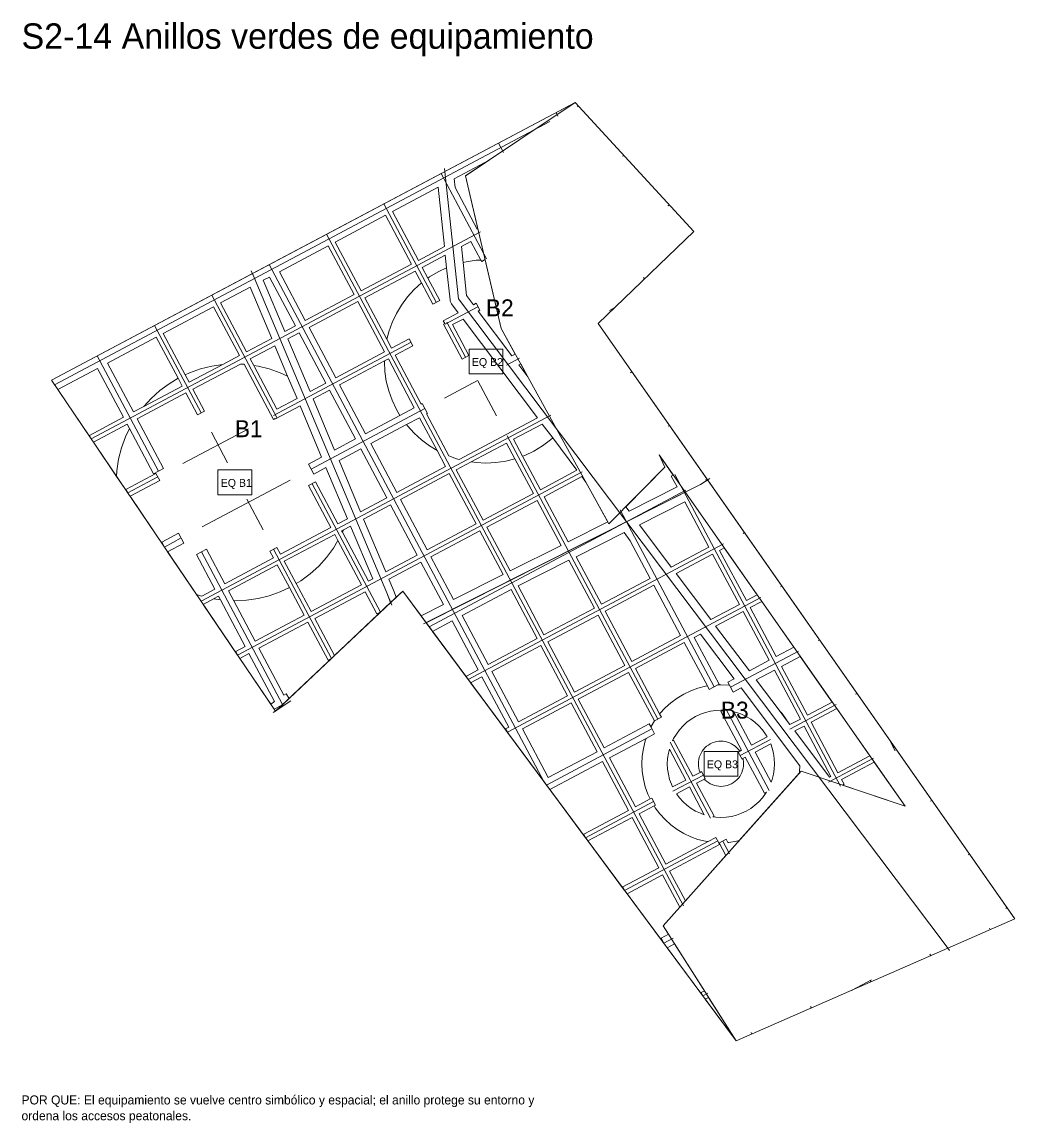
# Model space of a CAD drawing. Header units: metres. Extents: x 3873 to 16340, y -5213 to 3289.
# Drawn here: x 12581 to 14340, y -3113 to -1163 of the extents above; entities that cross this region are included whole.
import ezdxf

# ---------------------------------------------------------------- set-up
doc = ezdxf.new("R2010")
doc.units = ezdxf.units.M
for name, color, linetype, lineweight, plot in [('EQUIPAMIENTO', 5, 'Continuous', 0, False), ('LIMITE-INTERVENCION', 30, 'Continuous', 0, False), ('MANZANAS-PROPUESTAS', 33, 'Continuous', 0, False), ('SECTORES', 1, 'Continuous', 0, False), ('TEXTO', 7, 'Continuous', 0, False), ('VERDE-OBLIGATORIO', 3, 'Continuous', 0, False), ('VERDE-PROPUESTO', 82, 'Continuous', 0, False), ('VIA-BOULEVARD', 30, 'Continuous', 0, False), ('VIA-PRIMARIA', 1, 'Continuous', 0, False), ('VIA-SECUNDARIA', 8, 'Continuous', 0, False), ('VIA-TERCIARIA', 9, 'Continuous', 0, False)]:
    doc.layers.add(name, color=color, linetype=linetype, lineweight=lineweight, plot=plot)

msp = doc.modelspace()

# ---------------------------------------------------------------- linework, layer by layer
at = {"layer": 'EQUIPAMIENTO'}
for points in [[(13372.8, -1785.9), (13432.8, -1785.9), (13432.8, -1741.9), (13372.8, -1741.9), (13372.8, -1785.9)], [(12928, -2000), (12988, -2000), (12988, -1956), (12928, -1956), (12928, -2000)], [(13789.1, -2498.5), (13849.1, -2498.5), (13849.1, -2454.5), (13789.1, -2454.5), (13789.1, -2498.5)]]:
    msp.add_lwpolyline(points, close=True, dxfattribs=at)
at = {"layer": 'LIMITE-INTERVENCION'}
msp.add_lwpolyline([(12633, -1797), (13561, -1305), (13771.2, -1533.6), (13601.5, -1696.8), (14340, -2751), (13846.2, -2967.6), (13255.3, -2170.6), (13030.2, -2383.5), (12633, -1797)], close=True, dxfattribs=at)
at = {"layer": 'MANZANAS-PROPUESTAS'}
for points in [[(13387.4, -1529.4), (13348.2, -1455.8), (13346.6, -1440.2), (13408.7, -1407.1), (13366.7, -1435.3), (13388.5, -1528.9), (13387.4, -1529.4)], [(13237.2, -1498.3), (13318, -1455.4), (13329.1, -1560.4), (13283.2, -1584.8), (13237.2, -1498.3)], [(13270.9, -1591.4), (13181.7, -1638.8), (13135.7, -1552.3), (13224.9, -1504.9), (13270.9, -1591.4)], [(13036.8, -1604.9), (13123.3, -1558.9), (13169.3, -1645.4), (13082.8, -1691.4), (13036.8, -1604.9)], [(13359.3, -1560.3), (13376.3, -1551.2), (13393.9, -1584.3), (13385.2, -1584.7), (13367.7, -1587.3), (13362.3, -1588.7), (13359.3, -1560.3)], [(13289.8, -1597.2), (13330.7, -1575.4), (13333.1, -1597.9), (13318, -1605.1), (13302.8, -1614.2), (13300, -1616.3), (13289.8, -1597.2)], [(13008.2, -1620.1), (13019.1, -1614.3), (13065.1, -1700.8), (13046.4, -1710.8), (13008.2, -1620.1)], [(13188.3, -1651.2), (13277.4, -1603.8), (13288.6, -1624.7), (13275.5, -1636.6), (13263.7, -1649.7), (13253.1, -1663.9), (13244.1, -1679), (13236.5, -1695), (13230.6, -1711.6), (13227.3, -1724.6), (13188.3, -1651.2)], [(13023.3, -1723), (12978.6, -1746.8), (12932.6, -1660.3), (12985.2, -1632.3), (13023.3, -1723)], [(12920.2, -1666.9), (12966.2, -1753.4), (12936.7, -1769.1), (12917.1, -1772), (12897.1, -1777), (12877.7, -1784), (12870, -1787.6), (12831.1, -1714.3), (12920.2, -1666.9)], [(13089.4, -1703.8), (13175.9, -1657.8), (13223.3, -1746.9), (13136.8, -1793), (13089.4, -1703.8)], [(13051.8, -1723.7), (13071.7, -1713.2), (13119.1, -1802.3), (13091.1, -1817.2), (13051.8, -1723.7)], [(12732.2, -1766.9), (12818.7, -1720.8), (12857.4, -1793.7), (12841.4, -1803.4), (12824.8, -1815.6), (12809.5, -1829.5), (12796.9, -1843.4), (12778.2, -1853.4), (12732.2, -1766.9)], [(12985.2, -1759.2), (13028.8, -1736), (13051.5, -1790.2), (13038.4, -1784), (13019, -1777), (12999, -1772), (12991.4, -1770.9), (12985.2, -1759.2)], [(13222.9, -1763), (13222.8, -1763.9), (13223.7, -1781.5), (13226.3, -1799), (13230.6, -1816.1), (13236.5, -1832.7), (13244.1, -1848.7), (13250.5, -1859.4), (13189.4, -1891.8), (13143.4, -1805.3), (13222.9, -1763)], [(12714.5, -1776.2), (12760.5, -1862.8), (12700.2, -1894.9), (12703.5, -1901), (12644.2, -1813.6), (12714.5, -1776.2)], [(13125.7, -1814.7), (13171.7, -1901.2), (13134.7, -1920.9), (13096.6, -1830.2), (13125.7, -1814.7)], [(12707.4, -1906.9), (12767.1, -1875.1), (12771.1, -1882.6), (12764, -1897.6), (12757.1, -1917), (12752.1, -1937), (12749, -1957.4), (12748.5, -1967.6), (12707.4, -1906.9)], [(13262, -1875.8), (13263.7, -1878), (13275.5, -1891.1), (13288.6, -1903), (13302.8, -1913.5), (13316.1, -1921.5), (13331.3, -1950), (13244.8, -1996), (13198.8, -1909.5), (13262, -1875.8)], [(13564, -1956.5), (13499.2, -1991), (13467.6, -1931.6), (13471.7, -1930.2), (13487.7, -1922.6), (13502.8, -1913.5), (13517, -1903), (13521, -1899.4), (13564, -1956.5)], [(13181.1, -1918.9), (13227.1, -2005.4), (13180.6, -2030.1), (13142.5, -1939.4), (13181.1, -1918.9)], [(13731.2, -1967.2), (13741.3, -1986.2), (13656.3, -2029), (13650.4, -2021.2), (13719.7, -1951.3), (13709.6, -1929.5), (13734.7, -1965.3), (13731.2, -1967.2)], [(13376.7, -1941.7), (13385.2, -1943), (13402.8, -1943.9), (13420.5, -1943), (13437.9, -1940.4), (13454.2, -1936.3), (13486.8, -1997.6), (13397.6, -2045), (13350.2, -1955.8), (13376.7, -1941.7)], [(13337.9, -1962.4), (13385.3, -2051.6), (13298.8, -2097.6), (13251.3, -2008.4), (13337.9, -1962.4)], [(13572.6, -1967.8), (13579.8, -1977.5), (13618.7, -2047.9), (13548.3, -2083.3), (13505.8, -2003.4), (13572.6, -1967.8)], [(13281.1, -2107), (13225.4, -2136.6), (13186.1, -2043.1), (13233.7, -2017.8), (13281.1, -2107)], [(13493.4, -2009.9), (13535.8, -2089.6), (13445.5, -2135), (13404.2, -2057.4), (13493.4, -2009.9)], [(13755.4, -2012.7), (13797.9, -2092.7), (13731.1, -2128.2), (13674.6, -2053.3), (13755.4, -2012.7)], [(13194.6, -2153), (13148.4, -2066.1), (13150.2, -2062.1), (13163, -2055.4), (13202.3, -2148.8), (13194.6, -2153)], [(13391.9, -2063.9), (13433, -2141.3), (13345.4, -2185.4), (13305.3, -2109.9), (13391.9, -2063.9)], [(13647.4, -2067), (13658.3, -2081.6), (13693.7, -2148.1), (13607.2, -2194.1), (13562.4, -2109.8), (13647.4, -2067)], [(13093, -2207), (13066.7, -2157.4), (13074.7, -2152.6), (13091.2, -2140.3), (13106.5, -2126.5), (13120.4, -2111.2), (13132.6, -2094.6), (13140.6, -2081.3), (13182.2, -2159.5), (13093, -2207)], [(13851.9, -2194.2), (13801.1, -2221.2), (13739.6, -2139.5), (13804.4, -2105), (13851.9, -2194.2)], [(13864.2, -2187.6), (13816.8, -2098.5), (13824.9, -2094.2), (13883.3, -2177.5), (13864.2, -2187.6)], [(13244, -2181.3), (13239, -2169.1), (13239, -2169), (13230.8, -2149.5), (13287.7, -2119.3), (13327.6, -2194.4), (13287.8, -2214.4), (13255.3, -2170.6), (13244, -2181.3)], [(13459.9, -2161.4), (13549.9, -2116.1), (13594.8, -2200.7), (13505.6, -2248.1), (13459.6, -2161.5), (13459.9, -2161.4)], [(12994.1, -2259.5), (12956, -2187.9), (12958, -2188), (12978.6, -2187), (12999, -2183.9), (13019, -2178.9), (13038.4, -2172), (13054.5, -2164.4), (13080.7, -2213.5), (12994.1, -2259.5)], [(13700.3, -2160.4), (13747.7, -2249.6), (13661.1, -2295.6), (13613.7, -2206.4), (13700.3, -2160.4)], [(13099.6, -2219.3), (13188.8, -2171.9), (13209.7, -2211.2), (13215.8, -2207.9), (13134.5, -2284.9), (13099.6, -2219.3)], [(13447.2, -2168.1), (13493.3, -2254.6), (13406.7, -2300.6), (13360.7, -2214.1), (13447.2, -2168.1)], [(12920.3, -2184.4), (12932.5, -2186.2), (12976.5, -2268.9), (12959.6, -2277.9), (12962.9, -2284.1), (12902, -2194.2), (12920.3, -2184.4)], [(13916.8, -2286.5), (13870.8, -2200), (13891.4, -2189), (13948, -2269.9), (13916.8, -2286.5)], [(13601.4, -2213), (13648.8, -2302.2), (13559.6, -2349.6), (13512.2, -2260.4), (13601.4, -2213)], [(13904.4, -2293.1), (13869.4, -2311.7), (13809.7, -2232.5), (13858.4, -2206.6), (13904.4, -2293.1)], [(13048.7, -2352.5), (13044.9, -2355.1), (13000.7, -2271.9), (13087.2, -2225.9), (13123, -2293.2), (13129.2, -2289.9), (13054.2, -2360.8), (13048.7, -2352.5)], [(13343.1, -2223.5), (13389.1, -2310), (13368.2, -2321.1), (13371.5, -2327.3), (13308.2, -2242), (13343.1, -2223.5)], [(13667.7, -2308), (13754.2, -2262), (13795.1, -2338.7), (13791.8, -2339.2), (13778.4, -2342.6), (13765.5, -2347.2), (13753.1, -2353.1), (13741.3, -2360.1), (13730.3, -2368.3), (13720.1, -2377.5), (13710.9, -2387.7), (13710.4, -2388.3), (13667.7, -2308)], [(13816, -2335.4), (13771.9, -2252.6), (13782.9, -2246.8), (13842.6, -2326), (13831.5, -2331.9), (13834.4, -2337.4), (13832.8, -2337.2), (13819.1, -2336.5), (13813.4, -2336.8), (13816, -2335.4)], [(12983, -2281.3), (13028.2, -2366.2), (13021.5, -2370.7), (12966.8, -2289.9), (12983, -2281.3)], [(13413.3, -2313), (13499.8, -2267), (13547.2, -2356.2), (13460.7, -2402.2), (13413.3, -2313)], [(13972.2, -2390.7), (13926.2, -2304.2), (13959.6, -2286.4), (14016.3, -2367.3), (13972.2, -2390.7)], [(13692.2, -2405.9), (13612.2, -2448.5), (13566.2, -2362), (13655.4, -2314.6), (13701.2, -2400.7), (13701.6, -2400.5), (13695.6, -2410.5), (13695.2, -2411.5), (13692.2, -2405.9)], [(13913.8, -2310.8), (13959.8, -2397.3), (13941.3, -2407.1), (13937.2, -2401.7), (13935.5, -2398.8), (13927.3, -2387.7), (13923.8, -2383.9), (13881.6, -2327.9), (13913.8, -2310.8)], [(13395.6, -2322.4), (13443.1, -2411.6), (13437.5, -2414.6), (13440.7, -2420.7), (13375.7, -2333), (13395.6, -2322.4)], [(13467.3, -2414.5), (13553.8, -2368.5), (13599.8, -2455.1), (13513.3, -2501.1), (13467.3, -2414.5)], [(14026.2, -2492.3), (13978.8, -2403.1), (14024.4, -2378.8), (14082.7, -2462.2), (14026.2, -2492.3)], [(13769.1, -2498.7), (13735.2, -2434.8), (13733.4, -2435.7), (13735.3, -2431.8), (13740.1, -2423.8), (13745.6, -2416.3), (13751.9, -2409.4), (13758.8, -2403.1), (13766.3, -2397.5), (13774.3, -2392.8), (13782.7, -2388.8), (13791.5, -2385.6), (13800.5, -2383.4), (13809.8, -2382), (13819.1, -2381.5), (13822.6, -2381.7), (13819, -2383.7), (13855.7, -2452.7), (13852.4, -2454.4), (13852.3, -2454.3), (13850, -2451.2), (13847.4, -2448.3), (13844.5, -2445.6), (13841.3, -2443.3), (13837.9, -2441.3), (13834.4, -2439.6), (13830.7, -2438.3), (13826.9, -2437.3), (13823, -2436.7), (13819.1, -2436.5), (13815.2, -2436.7), (13811.3, -2437.3), (13807.5, -2438.3), (13803.8, -2439.6), (13800.2, -2441.3), (13796.9, -2443.3), (13793.7, -2445.6), (13790.8, -2448.3), (13788.2, -2451.2), (13785.8, -2454.3), (13783.8, -2457.7), (13782.1, -2461.2), (13780.8, -2464.9), (13779.8, -2468.7), (13779.3, -2472.6), (13779.1, -2476.5), (13779.3, -2480.5), (13779.8, -2484.3), (13780.8, -2488.1), (13782.1, -2491.8), (13769.1, -2498.7)], [(13873.3, -2443.3), (13842, -2384.5), (13846.7, -2385.6), (13855.4, -2388.8), (13863.9, -2392.8), (13871.9, -2397.5), (13879.3, -2403.1), (13886.3, -2409.4), (13892.5, -2416.3), (13898.1, -2423.8), (13901, -2428.6), (13873.3, -2443.3)], [(13966.4, -2409.7), (14013.8, -2498.8), (14011.4, -2500.1), (13949.9, -2418.4), (13966.4, -2409.7)], [(13667.6, -2552.7), (13621.6, -2466.2), (13686.7, -2431.5), (13685.1, -2435.9), (13681.8, -2449.2), (13679.8, -2462.8), (13679.1, -2476.5), (13679.8, -2490.3), (13681.8, -2503.8), (13685.1, -2517.2), (13689.7, -2530.1), (13693.8, -2538.7), (13667.6, -2552.7)], [(13756.8, -2505.3), (13733.5, -2517.6), (13731.3, -2512.9), (13728.2, -2504.1), (13725.9, -2495.1), (13724.5, -2485.8), (13724.1, -2476.5), (13724.5, -2467.2), (13725.9, -2458), (13727.7, -2450.7), (13756.8, -2505.3)], [(13879.9, -2455.7), (13907.2, -2441.1), (13910, -2449), (13912.3, -2458), (13913.6, -2467.2), (13914.1, -2476.5), (13913.6, -2485.8), (13912.3, -2495.1), (13910, -2504.1), (13908.2, -2509), (13879.9, -2455.7)], [(13609.2, -2472.7), (13655.2, -2559.3), (13576, -2601.4), (13579.3, -2607.6), (13516, -2522.3), (13609.2, -2472.7)], [(13806.8, -2569.5), (13775.7, -2511.1), (13789.7, -2503.6), (13790.8, -2504.8), (13793.7, -2507.5), (13796.9, -2509.8), (13800.2, -2511.8), (13803.8, -2513.5), (13807.5, -2514.8), (13811.3, -2515.8), (13815.2, -2516.3), (13819.1, -2516.5), (13823, -2516.3), (13826.9, -2515.8), (13830.7, -2514.8), (13834.4, -2513.5), (13837.9, -2511.8), (13841.3, -2509.8), (13844.5, -2507.5), (13847.4, -2504.8), (13850, -2501.9), (13852.3, -2498.8), (13854.4, -2495.4), (13856, -2491.8), (13857.4, -2488.1), (13858.3, -2484.3), (13858.9, -2480.5), (13859.1, -2476.5), (13858.9, -2472.6), (13858.3, -2468.7), (13858, -2467.3), (13862.2, -2465), (13896, -2528.6), (13899.7, -2526.6), (13898.1, -2529.3), (13892.5, -2536.8), (13886.3, -2543.7), (13879.3, -2550), (13871.9, -2555.5), (13863.9, -2560.3), (13855.4, -2564.3), (13846.7, -2567.4), (13837.6, -2569.7), (13828.4, -2571.1), (13819.1, -2571.5), (13809.8, -2571.1), (13805, -2570.4), (13806.8, -2569.5)], [(14037.1, -2512.8), (14032.8, -2504.6), (14090.8, -2473.7), (14145.3, -2551.5), (14034.6, -2514.2), (14037.1, -2512.8)], [(13789.4, -2566.7), (13782.7, -2564.3), (13774.3, -2560.3), (13766.3, -2555.5), (13758.8, -2550), (13751.9, -2543.7), (13745.6, -2536.8), (13740.4, -2529.8), (13763.3, -2517.6), (13789.4, -2566.7)], [(13721.6, -2654.2), (13674.2, -2565), (13700.7, -2551), (13702.7, -2554.3), (13710.9, -2565.4), (13720.1, -2575.5), (13730.3, -2584.8), (13741.3, -2592.9), (13753.1, -2600), (13765.5, -2605.9), (13778.4, -2610.5), (13791.8, -2613.8), (13796.3, -2614.5), (13721.6, -2654.2)], [(13661.8, -2571.6), (13709.2, -2660.8), (13645.2, -2694.8), (13648.5, -2701), (13583.5, -2613.3), (13661.8, -2571.6)], [(13728.1, -2666.6), (13816.8, -2619.4), (13815.2, -2616.3), (13816.5, -2616.4), (13816, -2616.7), (13827.9, -2639.1), (13756.3, -2719.6), (13728.1, -2666.6)], [(13713.1, -2785.6), (13717.8, -2794.4), (13652.7, -2706.7), (13715.8, -2673.2), (13746.4, -2730.7), (13717, -2763.8), (13726.3, -2778.5), (13713.1, -2785.6)], [(13783.8, -2881.6), (13787.1, -2887.8), (13723.8, -2802.5), (13737.1, -2795.5), (13789.7, -2878.5), (13783.8, -2881.6)], [(13791.3, -2893.5), (13797.2, -2890.3), (13846.2, -2967.6), (13791.3, -2893.5)]]:
    msp.add_lwpolyline(points, close=True, dxfattribs=at)
at = {"layer": 'SECTORES'}
for points in [[(12989.1, -1608.2), (13561, -1305), (13771.2, -1533.6), (13601.5, -1696.8), (13795.5, -1973.7), (13783, -1982), (13296.9, -2226.6), (13255.3, -2170.6), (13233.9, -2190.8), (13227, -2174), (12992, -1615), (12989.1, -1608.2)], [(13030.2, -2383.5), (13030, -2383.1), (12633, -1797), (12989.1, -1608.2), (12992, -1615), (13227, -2174), (13233.9, -2190.8), (13032.1, -2381.7), (13030.2, -2383.5)], [(13795.5, -1973.7), (14340, -2751), (13846.2, -2967.6), (13296.9, -2226.6), (13783, -1982), (13795.5, -1973.7)]]:
    msp.add_lwpolyline(points, close=True, dxfattribs=at)
at = {"layer": 'VERDE-OBLIGATORIO'}
msp.add_lwpolyline([(14145.3, -2551.5), (13709.6, -1929.5), (13719.7, -1951.3), (13620.6, -2051.3), (13429.8, -1705.7), (13366.7, -1435.3), (13561, -1305), (13771.2, -1533.6), (13601.5, -1696.8), (14340, -2751), (13846.2, -2967.6), (13717, -2763.8), (13961, -2489.4), (14145.3, -2551.5)], close=True, dxfattribs=at)
at = {"layer": 'VERDE-PROPUESTO'}
for points in [[(13337.2, -1931.3), (13297.6, -1856.9), (13299.1, -1856.2), (13289.7, -1838.5), (13288.3, -1839.3), (13242.2, -1752.7), (13273.5, -1736.1), (13267, -1723.7), (13235.7, -1740.4), (13227.3, -1724.6), (13230.6, -1711.6), (13236.5, -1695), (13244.1, -1679), (13253.1, -1663.9), (13263.7, -1649.7), (13275.5, -1636.6), (13288.6, -1624.7), (13308.6, -1662.3), (13320.9, -1655.7), (13300, -1616.3), (13302.8, -1614.2), (13318, -1605.1), (13333.1, -1597.9), (13339.1, -1654.6), (13339.3, -1655.9), (13339.6, -1657.2), (13340, -1658.5), (13340.6, -1659.7), (13341.3, -1660.9), (13342, -1662), (13353.8, -1677.6), (13327.2, -1691.7), (13329.8, -1696.5), (13327.4, -1697.8), (13360.4, -1759.8), (13372.7, -1753.2), (13343.8, -1698.7), (13362.3, -1688.9), (13493.9, -1863.5), (13355.3, -1937.3), (13350.6, -1936.1), (13337.2, -1931.3)], [(13448.8, -1753.9), (13389.1, -1674.6), (13391.8, -1673.2), (13385.3, -1660.8), (13380.6, -1663.3), (13368.5, -1647.3), (13362.3, -1588.7), (13367.7, -1587.3), (13385.2, -1584.7), (13393.9, -1584.3), (13395.2, -1586.6), (13400.2, -1584), (13401.4, -1583.9), (13429.8, -1705.7), (13454.7, -1750.8), (13448.8, -1753.9)], [(12889.9, -2176.4), (12838.8, -2100.9), (12867.8, -2085.5), (12858.4, -2067.8), (12828.5, -2083.7), (12833.2, -2092.6), (12772.3, -2002.6), (12824.8, -1974.7), (12818.2, -1962.3), (12765, -1990.6), (12768.3, -1996.8), (12748.5, -1967.6), (12749, -1957.4), (12752.1, -1937), (12757.1, -1917), (12764, -1897.6), (12771.1, -1882.6), (12813.8, -1963), (12831.4, -1953.6), (12784.7, -1865.7), (12871.3, -1819.7), (12891.8, -1858.3), (12904.1, -1851.7), (12883.6, -1813.2), (12967.7, -1768.5), (12974.4, -1768.8), (13026.3, -1866.4), (13029.3, -1864.8), (13029.8, -1865.7), (13073.5, -1842.4), (13111.7, -1933.2), (13088.2, -1945.6), (13097.6, -1963.3), (13119.4, -1951.7), (13157.6, -2042.4), (13140.6, -2051.4), (13101.1, -1977.1), (13088.7, -1983.7), (13128.2, -2058), (13039, -2105.4), (13032.6, -2093.2), (13020.2, -2099.8), (13026.7, -2112), (12940.1, -2158), (12907.5, -2096.6), (12889.8, -2106), (12922.5, -2167.4), (12899.6, -2179.6), (12897.1, -2178.9), (12889.9, -2176.4)], [(12897.1, -1777), (12917.1, -1772), (12936.7, -1769.1), (12877.1, -1800.8), (12870, -1787.6), (12877.7, -1784), (12897.1, -1777)], [(13019, -1777), (13038.4, -1784), (13051.5, -1790.2), (13068.1, -1829.5), (13032.6, -1848.4), (12991.4, -1770.9), (12999, -1772), (13019, -1777)], [(13236.5, -1832.7), (13230.6, -1816.1), (13226.3, -1799), (13223.7, -1781.5), (13222.8, -1763.9), (13222.9, -1763), (13229.9, -1759.3), (13275.9, -1845.8), (13250.5, -1859.4), (13244.1, -1848.7), (13236.5, -1832.7)], [(13461, -1770), (13464.4, -1768.3), (13477.1, -1791.3), (13461, -1770)], [(12824.8, -1815.6), (12841.4, -1803.4), (12857.4, -1793.7), (12864.7, -1807.4), (12796.9, -1843.4), (12809.5, -1829.5), (12824.8, -1815.6)], [(13288.6, -1903), (13275.5, -1891.1), (13263.7, -1878), (13262, -1875.8), (13285.3, -1863.5), (13316.1, -1921.5), (13302.8, -1913.5), (13288.6, -1903)], [(13502.8, -1913.5), (13487.7, -1922.6), (13471.7, -1930.2), (13467.6, -1931.6), (13451.8, -1901.8), (13502.5, -1874.9), (13521, -1899.4), (13517, -1903), (13502.8, -1913.5)], [(13420.5, -1943), (13402.8, -1943.9), (13385.2, -1943), (13376.7, -1941.7), (13439.4, -1908.4), (13454.2, -1936.3), (13437.9, -1940.4), (13420.5, -1943)], [(13147.1, -2063.8), (13150.2, -2062.1), (13148.4, -2066.1), (13147.1, -2063.8)], [(13091.2, -2140.3), (13074.7, -2152.6), (13066.7, -2157.4), (13045.6, -2117.8), (13134.8, -2070.4), (13140.6, -2081.3), (13132.6, -2094.6), (13120.4, -2111.2), (13106.5, -2126.5), (13091.2, -2140.3)], [(13019, -2178.9), (12999, -2183.9), (12978.6, -2187), (12958, -2188), (12956, -2187.9), (12946.7, -2170.4), (13033.2, -2124.4), (13054.5, -2164.4), (13038.4, -2172), (13019, -2178.9)], [(12929.1, -2179.7), (12932.5, -2186.2), (12920.3, -2184.4), (12929.1, -2179.7)], [(13810.2, -2607.1), (13796.3, -2614.5), (13791.8, -2613.8), (13778.4, -2610.5), (13765.5, -2605.9), (13753.1, -2600), (13741.3, -2592.9), (13730.3, -2584.8), (13720.1, -2575.5), (13710.9, -2565.4), (13702.7, -2554.3), (13700.7, -2551), (13703, -2549.7), (13696.4, -2537.4), (13693.8, -2538.7), (13689.7, -2530.1), (13685.1, -2517.2), (13681.8, -2503.8), (13679.8, -2490.3), (13679.1, -2476.5), (13679.8, -2462.8), (13681.8, -2449.2), (13685.1, -2435.9), (13686.7, -2431.5), (13701.6, -2423.6), (13695.2, -2411.5), (13695.6, -2410.5), (13701.6, -2400.5), (13713.6, -2394.2), (13710.4, -2388.3), (13710.9, -2387.7), (13720.1, -2377.5), (13730.3, -2368.3), (13741.3, -2360.1), (13753.1, -2353.1), (13765.5, -2347.2), (13778.4, -2342.6), (13791.8, -2339.2), (13795.1, -2338.7), (13798.3, -2344.8), (13813.4, -2336.8), (13819.1, -2336.5), (13832.8, -2337.2), (13834.4, -2337.4), (13840.8, -2349.6), (13854.8, -2342.2), (13958.9, -2480.2), (13958.4, -2490.3), (13958, -2492.7), (13851.5, -2612.6), (13846.4, -2613.8), (13832.8, -2615.9), (13831.5, -2615.9), (13828.4, -2610.1), (13816.5, -2616.4), (13815.2, -2616.3), (13810.2, -2607.1)], [(13935.5, -2398.8), (13937.2, -2401.7), (13923.8, -2383.9), (13927.3, -2387.7), (13935.5, -2398.8)], [(13852.3, -2498.8), (13850, -2501.9), (13847.4, -2504.8), (13844.5, -2507.5), (13841.3, -2509.8), (13837.9, -2511.8), (13834.4, -2513.5), (13830.7, -2514.8), (13826.9, -2515.8), (13823, -2516.3), (13819.1, -2516.5), (13815.2, -2516.3), (13811.3, -2515.8), (13807.5, -2514.8), (13803.8, -2513.5), (13800.2, -2511.8), (13796.9, -2509.8), (13793.7, -2507.5), (13790.8, -2504.8), (13789.7, -2503.6), (13791.3, -2502.8), (13784.7, -2490.4), (13782.1, -2491.8), (13780.8, -2488.1), (13779.8, -2484.3), (13779.3, -2480.5), (13779.1, -2476.5), (13779.3, -2472.6), (13779.8, -2468.7), (13780.8, -2464.9), (13782.1, -2461.2), (13783.8, -2457.7), (13785.8, -2454.3), (13788.2, -2451.2), (13790.8, -2448.3), (13793.7, -2445.6), (13796.9, -2443.3), (13800.2, -2441.3), (13803.8, -2439.6), (13807.5, -2438.3), (13811.3, -2437.3), (13815.2, -2436.7), (13819.1, -2436.5), (13823, -2436.7), (13826.9, -2437.3), (13830.7, -2438.3), (13834.4, -2439.6), (13837.9, -2441.3), (13841.3, -2443.3), (13844.5, -2445.6), (13847.4, -2448.3), (13850, -2451.2), (13852.3, -2454.3), (13852.4, -2454.4), (13849.8, -2455.8), (13856.4, -2468.2), (13858, -2467.3), (13858.3, -2468.7), (13858.9, -2472.6), (13859.1, -2476.5), (13858.9, -2480.5), (13858.3, -2484.3), (13857.4, -2488.1), (13856, -2491.8), (13854.4, -2495.4), (13852.3, -2498.8)]]:
    msp.add_lwpolyline(points, close=True, dxfattribs=at)
at = {"layer": 'VIA-BOULEVARD'}
msp.add_lwpolyline([(12987.1, -1603.6), (12992, -1615), (13227, -2174), (13235.9, -2195.8)], dxfattribs=at)
at = {"layer": 'VIA-PRIMARIA'}
for points in [[(13329.6, -1422), (13354, -1653), (14218, -2799), (14224.1, -2807.3)], [(13292.3, -2228.9), (13783, -1982), (13799.7, -1971)], [(13025.8, -2385.9), (13057.1, -2365)]]:
    msp.add_lwpolyline(points, dxfattribs=at)
at = {"layer": 'VIA-SECUNDARIA'}
for points in [[(13564.3, -1313.1), (13567.1, -1311.6)], [(12638.6, -1805.3), (13516.2, -1338.6)], [(13404, -1582), (13323.7, -1430.8)], [(13506.2, -2509), (13018.8, -1592.4)], [(13621.5, -1673.4), (13631.2, -1668.2)], [(12822.6, -1958.3), (12714, -1754)], [(13439.2, -1770.3), (13462.2, -1758.1)], [(13329.5, -1828.7), (13387.8, -1797.6)], [(13092.9, -1954.5), (13294.4, -1847.3)], [(12900.2, -2056.9), (13055.8, -1974.2)], [(13791.8, -1973.6), (13794.4, -1972.2)], [(13302.2, -2233.9), (13757.1, -1992.1)], [(13807.1, -2340.1), (13640.6, -2026.9)], [(12833.2, -2092.6), (12863.1, -2076.6)], [(13042.5, -2371.8), (12898.7, -2101.3)], [(13991.2, -2258.3), (13993.9, -2256.9)], [(13836.1, -2340.7), (13956.5, -2276.8)], [(13027.7, -2379.8), (13042.2, -2372.2)], [(13904.8, -2523.9), (13827.8, -2379)], [(13510, -2514.2), (13696.9, -2414.8)], [(14190.6, -2543), (14193.3, -2541.6)], [(13717.8, -2794.4), (13734.4, -2785.6)], [(14085.1, -2862.8), (14083.6, -2860.2)]]:
    msp.add_lwpolyline(points, dxfattribs=at)
at = {"layer": 'VIA-TERCIARIA'}
for points in [[(13530.2, -1329.3), (13526.9, -1323.1)], [(13434.1, -1393.7), (13425.3, -1377)], [(13644.8, -1400.5), (13647.5, -1399.1)], [(13314.7, -1659), (13222, -1484.7)], [(13725.2, -1488), (13727.9, -1486.6)], [(12703.5, -1901), (13392.9, -1534.4)], [(13752.9, -2728), (13120.4, -1538.6)], [(13683.6, -1617.9), (13682.1, -1615.1)], [(13032.5, -1863.1), (12917.2, -1646.3)], [(13330.5, -1697.9), (13388.6, -1667)], [(13366.6, -1756.5), (13333.6, -1694.5)], [(12898, -1855), (12815.6, -1700.2)], [(13026.5, -1859.5), (13270.3, -1729.9)], [(13658.8, -1783.8), (13661.5, -1782.4)], [(13421.6, -1860), (13388.6, -1798)], [(12898, -2188.3), (13517.8, -1858.8)], [(12865.9, -1944.9), (12982.1, -1883.1)], [(12945, -1943.4), (12916.3, -1889.4)], [(13725.3, -1878.7), (13727.9, -1877.3)], [(13707.4, -2397.5), (13440.5, -1895.5)], [(12768.3, -1996.8), (12821.5, -1968.5)], [(12962.9, -2284.1), (13573.3, -1959.5)], [(14031, -2516.1), (13737.3, -1963.9)], [(13215.8, -2207.9), (13094.9, -1980.4)], [(13008.1, -2062.1), (12979.4, -2008.1)], [(13858.2, -2068.5), (13860.9, -2067.1)], [(13129.2, -2289.9), (13026.4, -2096.5)], [(13371.5, -2327.3), (13823.5, -2087)], [(13924.7, -2163.4), (13927.4, -2162)], [(13440.7, -2420.7), (13890, -2181.9)], [(14057.7, -2353.2), (14060.3, -2351.8)], [(13941.4, -2415), (14023, -2371.6)], [(13853.1, -2462), (13906.9, -2433.3)], [(14127.8, -2453.4), (14116.3, -2431.7)], [(13800.6, -2572.7), (13729, -2438.1)], [(14124.1, -2448.1), (14126.8, -2446.7)], [(14009.7, -2509), (14089.5, -2466.5)], [(13734.1, -2525.2), (13788, -2496.6)], [(13579.3, -2607.6), (13699.7, -2543.5)], [(13648.5, -2701), (13813.5, -2613.3)], [(13834.4, -2636.3), (13822.2, -2613.4)], [(14257.1, -2637.9), (14259.8, -2636.5)], [(14323.6, -2732.8), (14326.3, -2731.4)], [(14296.3, -2770.2), (14294.9, -2767.5)], [(14190.7, -2816.5), (14189.3, -2813.8)], [(14050.6, -2877.9), (14085.8, -2859.2)], [(13787.1, -2887.8), (13796.1, -2883)], [(13979.4, -2909.2), (13978, -2906.5)], [(13873.8, -2955.5), (13872.4, -2952.8)]]:
    msp.add_lwpolyline(points, dxfattribs=at)

# ---------------------------------------------------------------- texts
at = {"layer": 'EQUIPAMIENTO'}
for s, p in [('EQ B2', (13377.8, -1771.9)), ('EQ B1', (12933, -1986)), ('EQ B3', (13794.1, -2484.5))]:
    msp.add_text(s, height=14, dxfattribs=at).set_placement(p)
at = {"layer": 'SECTORES'}
for s, p in [('B2', (13402.8, -1683.9)), ('B1', (12958, -1898)), ('B3', (13819.1, -2396.5))]:
    msp.add_text(s, height=30, dxfattribs=at).set_placement(p)
at = {"layer": 'TEXTO'}
for s, height, p in [('S2-14 Anillos verdes de equipamiento', 45, (12580, -1210)), ('POR QUE: El equipamiento se vuelve centro simbólico y espacial; el anillo protege su entorno y', 16, (12580, -3080)), ('ordena los accesos peatonales.', 16, (12580, -3108))]:
    msp.add_text(s, height=height, dxfattribs=at).set_placement(p)

doc.saveas('drawing.dxf')
